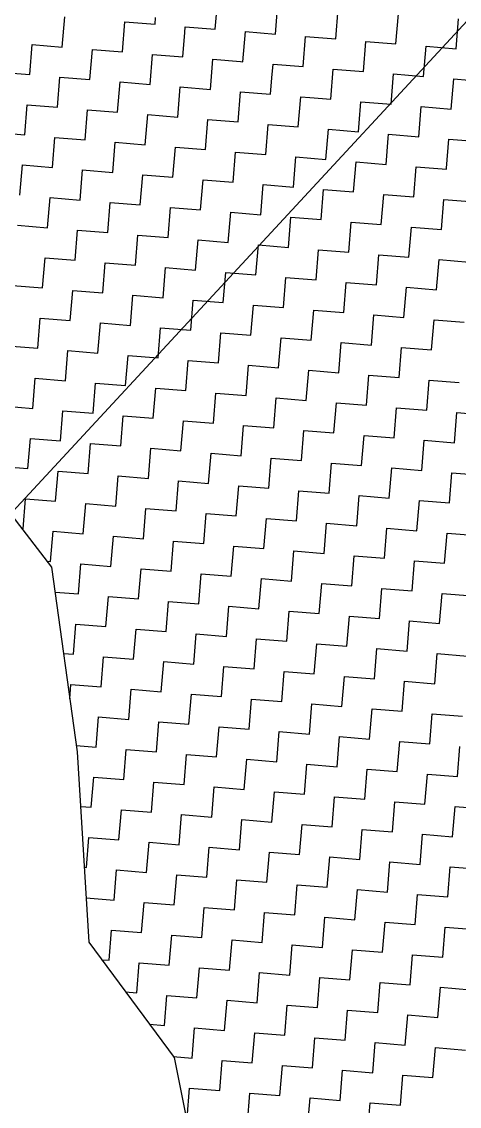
# Model space of a CAD drawing. Header units: metres. Extents: x 286589 to 288713, y 2001360 to 2004418.
# Drawn here: x 288122.5 to 288198.4, y 2003074.3 to 2003262.2 of the extents above; entities that cross this region are included whole.
import ezdxf

# ---------------------------------------------------------------- set-up
doc = ezdxf.new("R2010")
doc.units = ezdxf.units.M
doc.header["$MEASUREMENT"] = 0
doc.layers.add('POLY_HATCH', color=12, linetype='Continuous')
doc.layers.add('POLY_PARCEL', color=6, linetype='Continuous')

msp = doc.modelspace()

# ---------------------------------------------------------------- linework, layer by layer
at = {"layer": 'POLY_HATCH', "linetype": 'Continuous'}
for p, q in [((288156.07, 2003260.94), (288156.5, 2003266.15)), ((288166.51, 2003260.09), (288166.93, 2003265.3)), ((288129.56, 2003257.84), (288129.98, 2003263.06)), ((288145.64, 2003261.79), (288145.73, 2003262.96)), ((288176.94, 2003259.24), (288177.37, 2003264.45)), ((288187.38, 2003258.38), (288187.81, 2003263.6)), ((288139.99, 2003256.99), (288140.42, 2003262.21)), ((288140.42, 2003262.21), (288145.64, 2003261.79)), ((288150.77, 2003260.35), (288150.85, 2003261.36)), ((288150.85, 2003261.36), (288156.07, 2003260.94)), ((288197.82, 2003257.53), (288198.24, 2003262.75)), ((288150.43, 2003256.14), (288150.77, 2003260.35)), ((288160.86, 2003255.29), (288161.29, 2003260.51)), ((288161.29, 2003260.51), (288166.51, 2003260.09)), ((288171.3, 2003254.44), (288171.73, 2003259.66)), ((288171.73, 2003259.66), (288176.94, 2003259.24)), ((288123.91, 2003253.05), (288124.34, 2003258.27)), ((288124.34, 2003258.27), (288129.56, 2003257.84)), ((288134.35, 2003252.2), (288134.77, 2003257.42)), ((288134.77, 2003257.42), (288139.99, 2003256.99)), ((288181.74, 2003253.59), (288182.16, 2003258.81)), ((288182.16, 2003258.81), (288187.38, 2003258.38)), ((288192.17, 2003252.74), (288192.6, 2003257.96)), ((288192.6, 2003257.96), (288197.82, 2003257.53)), ((288144.79, 2003251.35), (288145.21, 2003256.57)), ((288145.21, 2003256.57), (288150.43, 2003256.14)), ((288155.22, 2003250.5), (288155.65, 2003255.72)), ((288155.65, 2003255.72), (288160.45, 2003255.33)), ((288160.45, 2003255.33), (288160.86, 2003255.29)), ((288165.89, 2003252.51), (288166.08, 2003254.87)), ((288166.08, 2003254.87), (288171.3, 2003254.44)), ((288176.09, 2003248.8), (288176.52, 2003254.02)), ((288176.52, 2003254.02), (288181.74, 2003253.59)), ((288118.69, 2003253.48), (288123.91, 2003253.05)), ((288128.71, 2003247.41), (288129.13, 2003252.63)), ((288129.13, 2003252.63), (288134.35, 2003252.2)), ((288139.14, 2003246.56), (288139.57, 2003251.78)), ((288139.57, 2003251.78), (288144.79, 2003251.35)), ((288165.66, 2003249.65), (288165.89, 2003252.51)), ((288186.53, 2003247.95), (288186.96, 2003253.17)), ((288186.96, 2003253.17), (288192.17, 2003252.74)), ((288196.97, 2003247.1), (288197.39, 2003252.32)), ((288197.39, 2003252.32), (288202.61, 2003251.89)), ((288149.58, 2003245.71), (288150, 2003250.93)), ((288150, 2003250.93), (288155.22, 2003250.5)), ((288160.01, 2003244.86), (288160.44, 2003250.07)), ((288160.44, 2003250.07), (288165.66, 2003249.65)), ((288170.45, 2003244.01), (288170.88, 2003249.22)), ((288170.88, 2003249.22), (288172.47, 2003249.09)), ((288172.47, 2003249.09), (288176.09, 2003248.8)), ((288181.01, 2003244.67), (288181.31, 2003248.37)), ((288181.31, 2003248.37), (288186.53, 2003247.95)), ((288123.06, 2003242.62), (288123.49, 2003247.83)), ((288123.49, 2003247.83), (288128.71, 2003247.41)), ((288133.5, 2003241.77), (288133.92, 2003246.98)), ((288133.92, 2003246.98), (288139.14, 2003246.56)), ((288143.93, 2003240.91), (288144.36, 2003246.13)), ((288144.36, 2003246.13), (288149.58, 2003245.71)), ((288191.32, 2003242.3), (288191.75, 2003247.52)), ((288191.75, 2003247.52), (288196.97, 2003247.1)), ((288154.37, 2003240.06), (288154.8, 2003245.28)), ((288154.8, 2003245.28), (288160.01, 2003244.86)), ((288164.81, 2003239.21), (288165.23, 2003244.43)), ((288165.23, 2003244.43), (288170.45, 2003244.01)), ((288180.89, 2003243.16), (288181.01, 2003244.67)), ((288117.84, 2003243.04), (288123.06, 2003242.62)), ((288175.24, 2003238.36), (288175.67, 2003243.58)), ((288175.67, 2003243.58), (288180.89, 2003243.16)), ((288186.05, 2003242.05), (288186.1, 2003242.73)), ((288186.1, 2003242.73), (288191.32, 2003242.3)), ((288127.85, 2003236.97), (288128.28, 2003242.19)), ((288128.28, 2003242.19), (288133.5, 2003241.77)), ((288138.29, 2003236.12), (288138.72, 2003241.34)), ((288138.72, 2003241.34), (288143.93, 2003240.91)), ((288148.73, 2003235.27), (288149.15, 2003240.49)), ((288149.15, 2003240.49), (288154.37, 2003240.06)), ((288185.68, 2003237.51), (288186.05, 2003242.05)), ((288196.13, 2003236.83), (288196.54, 2003241.88)), ((288196.54, 2003241.88), (288201.76, 2003241.45)), ((288159.16, 2003234.42), (288159.59, 2003239.64)), ((288159.59, 2003239.64), (288164.81, 2003239.21)), ((288169.6, 2003233.57), (288170.02, 2003238.79)), ((288170.02, 2003238.79), (288175.24, 2003238.36)), ((288122.21, 2003232.18), (288122.64, 2003237.4)), ((288122.64, 2003237.4), (288127.85, 2003236.97)), ((288180.04, 2003232.72), (288180.46, 2003237.94)), ((288180.46, 2003237.94), (288185.68, 2003237.51)), ((288190.47, 2003231.87), (288190.9, 2003237.09)), ((288190.9, 2003237.09), (288196.12, 2003236.66)), ((288196.12, 2003236.66), (288196.13, 2003236.83)), ((288132.65, 2003231.33), (288133.07, 2003236.55)), ((288133.07, 2003236.55), (288138.29, 2003236.12)), ((288143.08, 2003230.48), (288143.51, 2003235.7)), ((288143.51, 2003235.7), (288148.73, 2003235.27)), ((288153.52, 2003229.63), (288153.95, 2003234.85)), ((288153.95, 2003234.85), (288159.16, 2003234.42)), ((288163.96, 2003228.78), (288164.38, 2003234)), ((288164.38, 2003234), (288169.6, 2003233.57)), ((288174.39, 2003227.93), (288174.82, 2003233.14)), ((288174.82, 2003233.14), (288180.04, 2003232.72)), ((288127, 2003226.54), (288127.43, 2003231.75)), ((288127.43, 2003231.75), (288132.65, 2003231.33)), ((288184.83, 2003227.08), (288185.25, 2003232.29)), ((288185.25, 2003232.29), (288190.47, 2003231.87)), ((288195.26, 2003226.23), (288195.69, 2003231.44)), ((288195.69, 2003231.44), (288200.91, 2003231.02)), ((288137.44, 2003225.69), (288137.87, 2003230.9)), ((288137.87, 2003230.9), (288143.08, 2003230.48)), ((288147.88, 2003224.84), (288148.3, 2003230.05)), ((288148.3, 2003230.05), (288153.52, 2003229.63)), ((288158.31, 2003223.98), (288158.74, 2003229.2)), ((288158.74, 2003229.2), (288163.96, 2003228.78)), ((288168.75, 2003223.13), (288169.17, 2003228.35)), ((288169.17, 2003228.35), (288174.39, 2003227.93)), ((288179.19, 2003222.28), (288179.61, 2003227.5)), ((288179.61, 2003227.5), (288184.83, 2003227.08)), ((288121.79, 2003226.96), (288127, 2003226.54)), ((288131.8, 2003220.89), (288132.22, 2003226.11)), ((288132.22, 2003226.11), (288137.44, 2003225.69)), ((288189.62, 2003221.43), (288190.05, 2003226.65)), ((288190.05, 2003226.65), (288195.26, 2003226.23)), ((288142.23, 2003220.04), (288142.66, 2003225.26)), ((288142.66, 2003225.26), (288147.88, 2003224.84)), ((288152.67, 2003219.19), (288153.09, 2003224.41)), ((288153.09, 2003224.41), (288158.31, 2003223.98)), ((288163.11, 2003218.34), (288163.53, 2003223.56)), ((288163.53, 2003223.56), (288168.75, 2003223.13)), ((288173.54, 2003217.49), (288173.97, 2003222.71)), ((288173.97, 2003222.71), (288179.19, 2003222.28)), ((288183.98, 2003216.64), (288184.4, 2003221.86)), ((288184.4, 2003221.86), (288189.62, 2003221.43)), ((288126.15, 2003216.1), (288126.58, 2003221.32)), ((288126.58, 2003221.32), (288131.8, 2003220.89)), ((288136.59, 2003215.25), (288137.01, 2003220.47)), ((288137.01, 2003220.47), (288142.23, 2003220.04)), ((288194.41, 2003215.79), (288194.84, 2003221.01)), ((288194.84, 2003221.01), (288200.06, 2003220.58)), ((288147.03, 2003214.4), (288147.45, 2003219.62)), ((288147.45, 2003219.62), (288152.67, 2003219.19)), ((288157.46, 2003213.55), (288157.89, 2003218.77)), ((288157.89, 2003218.77), (288163.11, 2003218.34)), ((288167.9, 2003212.7), (288168.32, 2003217.92)), ((288168.32, 2003217.92), (288173.54, 2003217.49)), ((288120.94, 2003216.53), (288126.15, 2003216.1)), ((288178.33, 2003211.85), (288178.76, 2003217.06)), ((288178.76, 2003217.06), (288183.98, 2003216.64)), ((288188.77, 2003211), (288189.2, 2003216.21)), ((288189.2, 2003216.21), (288194.41, 2003215.79)), ((288130.95, 2003210.46), (288131.37, 2003215.67)), ((288131.37, 2003215.67), (288136.59, 2003215.25)), ((288141.38, 2003209.61), (288141.81, 2003214.82)), ((288141.81, 2003214.82), (288147.03, 2003214.4)), ((288151.82, 2003208.76), (288152.24, 2003213.97)), ((288152.24, 2003213.97), (288157.46, 2003213.55)), ((288162.25, 2003207.9), (288162.68, 2003213.12)), ((288162.68, 2003213.12), (288167.9, 2003212.7)), ((288172.69, 2003207.05), (288173.12, 2003212.27)), ((288173.12, 2003212.27), (288178.33, 2003211.85)), ((288125.3, 2003205.66), (288125.73, 2003210.88)), ((288125.73, 2003210.88), (288130.95, 2003210.46)), ((288183.13, 2003206.2), (288183.55, 2003211.42)), ((288183.55, 2003211.42), (288188.77, 2003211)), ((288193.56, 2003205.35), (288193.99, 2003210.57)), ((288193.99, 2003210.57), (288199.21, 2003210.15)), ((288135.74, 2003204.81), (288136.16, 2003210.03)), ((288136.16, 2003210.03), (288141.38, 2003209.61)), ((288146.18, 2003203.96), (288146.6, 2003209.18)), ((288146.6, 2003209.18), (288151.82, 2003208.76)), ((288156.61, 2003203.11), (288157.04, 2003208.33)), ((288157.04, 2003208.33), (288162.25, 2003207.9)), ((288167.05, 2003202.26), (288167.47, 2003207.48)), ((288167.47, 2003207.48), (288172.69, 2003207.05)), ((288177.48, 2003201.41), (288177.91, 2003206.63)), ((288177.91, 2003206.63), (288183.13, 2003206.2)), ((288120.08, 2003206.09), (288125.3, 2003205.66)), ((288130.1, 2003200.02), (288130.52, 2003205.24)), ((288130.52, 2003205.24), (288135.74, 2003204.81)), ((288187.92, 2003200.56), (288188.35, 2003205.78)), ((288188.35, 2003205.78), (288193.56, 2003205.35)), ((288140.53, 2003199.17), (288140.96, 2003204.39)), ((288140.96, 2003204.39), (288146.18, 2003203.96)), ((288150.97, 2003198.32), (288151.39, 2003203.54)), ((288151.39, 2003203.54), (288156.61, 2003203.11)), ((288161.4, 2003197.47), (288161.83, 2003202.69)), ((288161.83, 2003202.69), (288167.05, 2003202.26)), ((288171.84, 2003196.62), (288172.27, 2003201.84)), ((288172.27, 2003201.84), (288177.48, 2003201.41)), ((288182.28, 2003195.77), (288182.7, 2003200.99)), ((288182.7, 2003200.99), (288187.92, 2003200.56)), ((288124.45, 2003195.23), (288124.88, 2003200.45)), ((288124.88, 2003200.45), (288130.1, 2003200.02)), ((288134.89, 2003194.38), (288135.31, 2003199.6)), ((288135.31, 2003199.6), (288140.53, 2003199.17)), ((288192.71, 2003194.92), (288193.14, 2003200.13)), ((288193.14, 2003200.13), (288198.36, 2003199.71)), ((288145.32, 2003193.53), (288145.75, 2003198.74)), ((288145.75, 2003198.74), (288150.97, 2003198.32)), ((288155.76, 2003192.68), (288156.19, 2003197.89)), ((288156.19, 2003197.89), (288161.4, 2003197.47)), ((288119.23, 2003195.65), (288124.45, 2003195.23)), ((288166.2, 2003191.83), (288166.62, 2003197.04)), ((288166.62, 2003197.04), (288171.84, 2003196.62)), ((288176.63, 2003190.97), (288177.06, 2003196.19)), ((288177.06, 2003196.19), (288182.28, 2003195.77)), ((288187.07, 2003190.12), (288187.49, 2003195.34)), ((288187.49, 2003195.34), (288192.71, 2003194.92)), ((288129.24, 2003189.58), (288129.67, 2003194.8)), ((288129.67, 2003194.8), (288134.89, 2003194.38)), ((288139.68, 2003188.73), (288140.11, 2003193.95)), ((288140.11, 2003193.95), (288145.32, 2003193.53)), ((288197.51, 2003189.27), (288197.93, 2003194.49)), ((288197.93, 2003194.49), (288203.15, 2003194.07)), ((288150.12, 2003187.88), (288150.54, 2003193.1)), ((288150.54, 2003193.1), (288155.76, 2003192.68)), ((288160.55, 2003187.03), (288160.98, 2003192.25)), ((288160.98, 2003192.25), (288166.2, 2003191.83)), ((288123.6, 2003184.79), (288124.03, 2003190.01)), ((288124.03, 2003190.01), (288129.24, 2003189.58)), ((288170.99, 2003186.18), (288171.41, 2003191.4)), ((288171.41, 2003191.4), (288176.63, 2003190.97)), ((288181.43, 2003185.33), (288181.85, 2003190.55)), ((288181.85, 2003190.55), (288187.07, 2003190.12)), ((288191.86, 2003184.48), (288192.29, 2003189.7)), ((288192.29, 2003189.7), (288197.51, 2003189.27)), ((288134.04, 2003183.94), (288134.46, 2003189.16)), ((288134.46, 2003189.16), (288139.68, 2003188.73)), ((288144.47, 2003183.09), (288144.9, 2003188.31)), ((288144.9, 2003188.31), (288150.12, 2003187.88)), ((288154.91, 2003182.24), (288155.34, 2003187.46)), ((288155.34, 2003187.46), (288160.55, 2003187.03)), ((288165.35, 2003181.39), (288165.77, 2003186.61)), ((288165.77, 2003186.61), (288170.99, 2003186.18)), ((288118.38, 2003185.22), (288123.6, 2003184.79)), ((288128.39, 2003179.15), (288128.82, 2003184.37)), ((288128.82, 2003184.37), (288134.04, 2003183.94)), ((288175.78, 2003180.54), (288176.21, 2003185.76)), ((288176.21, 2003185.76), (288181.43, 2003185.33)), ((288186.22, 2003179.69), (288186.64, 2003184.91)), ((288186.64, 2003184.91), (288191.86, 2003184.48)), ((288196.65, 2003178.84), (288197.08, 2003184.06)), ((288197.08, 2003184.06), (288202.3, 2003183.63)), ((288138.83, 2003178.3), (288139.26, 2003183.52)), ((288139.26, 2003183.52), (288144.47, 2003183.09)), ((288149.27, 2003177.45), (288149.69, 2003182.66)), ((288149.69, 2003182.66), (288154.91, 2003182.24)), ((288159.7, 2003176.6), (288160.13, 2003181.81)), ((288160.13, 2003181.81), (288165.35, 2003181.39)), ((288170.14, 2003175.75), (288170.56, 2003180.96)), ((288170.56, 2003180.96), (288175.78, 2003180.54)), ((288122.75, 2003174.36), (288123.18, 2003179.57)), ((288123.18, 2003179.57), (288128.39, 2003179.15)), ((288133.19, 2003173.5), (288133.61, 2003178.72)), ((288133.61, 2003178.72), (288138.83, 2003178.3)), ((288180.58, 2003174.89), (288181, 2003180.11)), ((288181, 2003180.11), (288186.22, 2003179.69)), ((288191.01, 2003174.04), (288191.44, 2003179.26)), ((288191.44, 2003179.26), (288196.65, 2003178.84)), ((288143.62, 2003172.65), (288144.05, 2003177.87)), ((288144.05, 2003177.87), (288149.27, 2003177.45)), ((288154.06, 2003171.8), (288154.48, 2003177.02)), ((288154.48, 2003177.02), (288159.7, 2003176.6)), ((288164.5, 2003170.95), (288164.92, 2003176.17)), ((288164.92, 2003176.17), (288170.14, 2003175.75)), ((288174.93, 2003170.1), (288175.36, 2003175.32)), ((288175.36, 2003175.32), (288180.58, 2003174.89)), ((288122.58, 2003174.37), (288122.75, 2003174.36)), ((288127.54, 2003168.71), (288127.97, 2003173.93)), ((288127.97, 2003173.93), (288133.19, 2003173.5)), ((288137.98, 2003167.86), (288138.41, 2003173.08)), ((288138.41, 2003173.08), (288143.62, 2003172.65)), ((288185.37, 2003169.25), (288185.79, 2003174.47)), ((288185.79, 2003174.47), (288191.01, 2003174.04)), ((288195.8, 2003168.4), (288196.23, 2003173.62)), ((288196.23, 2003173.62), (288201.45, 2003173.19)), ((288148.42, 2003167.01), (288148.84, 2003172.23)), ((288148.84, 2003172.23), (288154.06, 2003171.8)), ((288158.85, 2003166.16), (288159.28, 2003171.38)), ((288159.28, 2003171.38), (288164.5, 2003170.95)), ((288169.29, 2003165.31), (288169.71, 2003170.53)), ((288169.71, 2003170.53), (288174.93, 2003170.1)), ((288179.72, 2003164.46), (288180.15, 2003169.68)), ((288180.15, 2003169.68), (288185.37, 2003169.25)), ((288126.9, 2003168.76), (288127.54, 2003168.71)), ((288132.34, 2003163.07), (288132.76, 2003168.29)), ((288132.76, 2003168.29), (288137.98, 2003167.86)), ((288142.77, 2003162.22), (288143.2, 2003167.44)), ((288143.2, 2003167.44), (288148.42, 2003167.01)), ((288190.16, 2003163.61), (288190.59, 2003168.83)), ((288190.59, 2003168.83), (288195.8, 2003168.4)), ((288153.21, 2003161.37), (288153.63, 2003166.59)), ((288153.63, 2003166.59), (288158.85, 2003166.16)), ((288163.64, 2003160.52), (288164.07, 2003165.73)), ((288164.07, 2003165.73), (288169.29, 2003165.31)), ((288128.3, 2003163.4), (288132.34, 2003163.07)), ((288174.08, 2003159.67), (288174.51, 2003164.88)), ((288174.51, 2003164.88), (288179.72, 2003164.46)), ((288184.52, 2003158.82), (288184.94, 2003164.03)), ((288184.94, 2003164.03), (288190.16, 2003163.61)), ((288137.13, 2003157.43), (288137.55, 2003162.64)), ((288137.55, 2003162.64), (288142.77, 2003162.22)), ((288147.57, 2003156.57), (288147.99, 2003161.79)), ((288147.99, 2003161.79), (288153.21, 2003161.37)), ((288194.95, 2003157.96), (288195.38, 2003163.18)), ((288195.38, 2003163.18), (288200.6, 2003162.76)), ((288158, 2003155.72), (288158.43, 2003160.94)), ((288158.43, 2003160.94), (288163.64, 2003160.52)), ((288168.44, 2003154.87), (288168.86, 2003160.09)), ((288168.86, 2003160.09), (288174.08, 2003159.67)), ((288131.49, 2003152.63), (288131.91, 2003157.85)), ((288131.91, 2003157.85), (288137.13, 2003157.43)), ((288178.87, 2003154.02), (288179.3, 2003159.24)), ((288179.3, 2003159.24), (288184.52, 2003158.82)), ((288189.31, 2003153.17), (288189.74, 2003158.39)), ((288189.74, 2003158.39), (288194.95, 2003157.96)), ((288141.92, 2003151.78), (288142.35, 2003157)), ((288142.35, 2003157), (288147.57, 2003156.57)), ((288152.36, 2003150.93), (288152.78, 2003156.15)), ((288152.78, 2003156.15), (288158, 2003155.72)), ((288162.79, 2003150.08), (288163.22, 2003155.3)), ((288163.22, 2003155.3), (288168.44, 2003154.87)), ((288173.23, 2003149.23), (288173.66, 2003154.45)), ((288173.66, 2003154.45), (288178.87, 2003154.02)), ((288129.77, 2003152.77), (288131.49, 2003152.63)), ((288136.28, 2003146.99), (288136.7, 2003152.21)), ((288136.7, 2003152.21), (288141.92, 2003151.78)), ((288183.67, 2003148.38), (288184.09, 2003153.6)), ((288184.09, 2003153.6), (288189.31, 2003153.17)), ((288194.1, 2003147.53), (288194.53, 2003152.75)), ((288194.53, 2003152.75), (288199.75, 2003152.32)), ((288146.71, 2003146.14), (288147.14, 2003151.36)), ((288147.14, 2003151.36), (288152.36, 2003150.93)), ((288157.15, 2003145.29), (288157.58, 2003150.51)), ((288157.58, 2003150.51), (288162.79, 2003150.08)), ((288167.59, 2003144.44), (288168.01, 2003149.66)), ((288168.01, 2003149.66), (288173.23, 2003149.23)), ((288178.02, 2003143.59), (288178.45, 2003148.8)), ((288178.45, 2003148.8), (288183.67, 2003148.38)), ((288130.86, 2003144.93), (288131.06, 2003147.41)), ((288131.06, 2003147.41), (288136.28, 2003146.99)), ((288141.07, 2003141.35), (288141.5, 2003146.56)), ((288141.5, 2003146.56), (288146.71, 2003146.14)), ((288188.46, 2003142.74), (288188.88, 2003147.95)), ((288188.88, 2003147.95), (288194.1, 2003147.53)), ((288151.51, 2003140.49), (288151.93, 2003145.71)), ((288151.93, 2003145.71), (288157.15, 2003145.29)), ((288161.94, 2003139.64), (288162.37, 2003144.86)), ((288162.37, 2003144.86), (288167.59, 2003144.44)), ((288172.38, 2003138.79), (288172.81, 2003144.01)), ((288172.81, 2003144.01), (288178.02, 2003143.59)), ((288182.82, 2003137.94), (288183.24, 2003143.16)), ((288183.24, 2003143.16), (288188.46, 2003142.74)), ((288135.43, 2003136.55), (288135.85, 2003141.77)), ((288135.85, 2003141.77), (288141.07, 2003141.35)), ((288145.86, 2003135.7), (288146.29, 2003140.92)), ((288146.29, 2003140.92), (288151.51, 2003140.49)), ((288193.25, 2003137.09), (288193.68, 2003142.31)), ((288193.68, 2003142.31), (288198.9, 2003141.88)), ((288156.3, 2003134.85), (288156.73, 2003140.07)), ((288156.73, 2003140.07), (288161.94, 2003139.64)), ((288166.74, 2003134), (288167.16, 2003139.22)), ((288167.16, 2003139.22), (288172.38, 2003138.79)), ((288177.17, 2003133.15), (288177.6, 2003138.37)), ((288177.6, 2003138.37), (288182.82, 2003137.94)), ((288187.61, 2003132.3), (288188.03, 2003137.52)), ((288188.03, 2003137.52), (288193.25, 2003137.09)), ((288131.98, 2003136.83), (288135.43, 2003136.55)), ((288140.22, 2003130.91), (288140.65, 2003136.13)), ((288140.65, 2003136.13), (288145.86, 2003135.7)), ((288150.66, 2003130.06), (288151.08, 2003135.28)), ((288151.08, 2003135.28), (288156.3, 2003134.85)), ((288198.04, 2003131.45), (288198.47, 2003136.67)), ((288161.09, 2003129.21), (288161.52, 2003134.43)), ((288161.52, 2003134.43), (288166.74, 2003134)), ((288171.53, 2003128.36), (288171.95, 2003133.58)), ((288171.95, 2003133.58), (288177.17, 2003133.15)), ((288134.58, 2003126.12), (288135, 2003131.33)), ((288135, 2003131.33), (288140.22, 2003130.91)), ((288181.97, 2003127.51), (288182.39, 2003132.72)), ((288182.39, 2003132.72), (288187.61, 2003132.3)), ((288192.4, 2003126.66), (288192.83, 2003131.87)), ((288192.83, 2003131.87), (288198.04, 2003131.45)), ((288145.01, 2003125.27), (288145.44, 2003130.48)), ((288145.44, 2003130.48), (288150.66, 2003130.06)), ((288155.45, 2003124.42), (288155.87, 2003129.63)), ((288155.87, 2003129.63), (288161.09, 2003129.21)), ((288165.89, 2003123.56), (288166.31, 2003128.78)), ((288166.31, 2003128.78), (288171.53, 2003128.36)), ((288176.32, 2003122.71), (288176.75, 2003127.93)), ((288176.75, 2003127.93), (288181.97, 2003127.51)), ((288132.71, 2003126.27), (288134.58, 2003126.12)), ((288186.76, 2003121.86), (288187.18, 2003127.08)), ((288187.18, 2003127.08), (288192.4, 2003126.66)), ((288197.19, 2003121.01), (288197.62, 2003126.23)), ((288197.62, 2003126.23), (288202.84, 2003125.81)), ((288139.37, 2003120.47), (288139.8, 2003125.69)), ((288139.8, 2003125.69), (288145.01, 2003125.27)), ((288149.81, 2003119.62), (288150.23, 2003124.84)), ((288150.23, 2003124.84), (288155.45, 2003124.42)), ((288160.24, 2003118.77), (288160.67, 2003123.99)), ((288160.67, 2003123.99), (288165.89, 2003123.56)), ((288170.68, 2003117.92), (288171.1, 2003123.14)), ((288171.1, 2003123.14), (288176.32, 2003122.71)), ((288181.11, 2003117.07), (288181.54, 2003122.29)), ((288181.54, 2003122.29), (288186.76, 2003121.86)), ((288133.73, 2003115.68), (288134.15, 2003120.9)), ((288134.15, 2003120.9), (288139.37, 2003120.47)), ((288191.55, 2003116.22), (288191.98, 2003121.44)), ((288191.98, 2003121.44), (288197.19, 2003121.01)), ((288144.16, 2003114.83), (288144.59, 2003120.05)), ((288144.59, 2003120.05), (288149.81, 2003119.62)), ((288154.6, 2003113.98), (288155.02, 2003119.2)), ((288155.02, 2003119.2), (288160.24, 2003118.77)), ((288165.03, 2003113.13), (288165.46, 2003118.35)), ((288165.46, 2003118.35), (288170.68, 2003117.92)), ((288175.47, 2003112.28), (288175.9, 2003117.5)), ((288175.9, 2003117.5), (288181.11, 2003117.07)), ((288185.91, 2003111.43), (288186.33, 2003116.65)), ((288186.33, 2003116.65), (288191.55, 2003116.22)), ((288133.35, 2003115.71), (288133.73, 2003115.68)), ((288138.52, 2003110.04), (288138.94, 2003115.26)), ((288138.94, 2003115.26), (288144.16, 2003114.83)), ((288196.34, 2003110.58), (288196.77, 2003115.79)), ((288196.77, 2003115.79), (288201.99, 2003115.37)), ((288148.96, 2003109.19), (288149.38, 2003114.4)), ((288149.38, 2003114.4), (288154.6, 2003113.98)), ((288159.39, 2003108.34), (288159.82, 2003113.55)), ((288159.82, 2003113.55), (288165.03, 2003113.13)), ((288169.83, 2003107.48), (288170.25, 2003112.7)), ((288170.25, 2003112.7), (288175.47, 2003112.28)), ((288180.26, 2003106.63), (288180.69, 2003111.85)), ((288180.69, 2003111.85), (288185.91, 2003111.43)), ((288190.7, 2003105.78), (288191.13, 2003111)), ((288191.13, 2003111), (288196.34, 2003110.58)), ((288133.67, 2003110.43), (288138.52, 2003110.04)), ((288143.31, 2003104.39), (288143.74, 2003109.61)), ((288143.74, 2003109.61), (288148.96, 2003109.19)), ((288153.75, 2003103.54), (288154.17, 2003108.76)), ((288154.17, 2003108.76), (288159.39, 2003108.34)), ((288164.18, 2003102.69), (288164.61, 2003107.91)), ((288164.61, 2003107.91), (288169.83, 2003107.48)), ((288174.62, 2003101.84), (288175.05, 2003107.06)), ((288175.05, 2003107.06), (288180.26, 2003106.63)), ((288185.06, 2003100.99), (288185.48, 2003106.21)), ((288185.48, 2003106.21), (288190.7, 2003105.78)), ((288195.49, 2003100.14), (288195.92, 2003105.36)), ((288195.92, 2003105.36), (288201.14, 2003104.93)), ((288137.67, 2003099.6), (288138.09, 2003104.82)), ((288138.09, 2003104.82), (288143.31, 2003104.39)), ((288148.1, 2003098.75), (288148.53, 2003103.97)), ((288148.53, 2003103.97), (288153.75, 2003103.54)), ((288158.54, 2003097.9), (288158.97, 2003103.12)), ((288158.97, 2003103.12), (288164.18, 2003102.69)), ((288168.98, 2003097.05), (288169.4, 2003102.27)), ((288169.4, 2003102.27), (288174.62, 2003101.84)), ((288179.41, 2003096.2), (288179.84, 2003101.42)), ((288179.84, 2003101.42), (288185.06, 2003100.99)), ((288136.37, 2003099.71), (288137.67, 2003099.6)), ((288189.85, 2003095.35), (288190.27, 2003100.57)), ((288190.27, 2003100.57), (288195.49, 2003100.14)), ((288142.46, 2003093.96), (288142.89, 2003099.18)), ((288142.89, 2003099.18), (288148.1, 2003098.75)), ((288152.9, 2003093.11), (288153.32, 2003098.32)), ((288153.32, 2003098.32), (288158.54, 2003097.9)), ((288163.33, 2003092.26), (288163.76, 2003097.47)), ((288163.76, 2003097.47), (288168.98, 2003097.05)), ((288173.77, 2003091.41), (288174.2, 2003096.62)), ((288174.2, 2003096.62), (288179.41, 2003096.2)), ((288184.21, 2003090.55), (288184.63, 2003095.77)), ((288184.63, 2003095.77), (288189.85, 2003095.35)), ((288140.51, 2003094.12), (288142.46, 2003093.96)), ((288194.64, 2003089.7), (288195.07, 2003094.92)), ((288195.07, 2003094.92), (288200.29, 2003094.5)), ((288147.25, 2003088.31), (288147.68, 2003093.53)), ((288147.68, 2003093.53), (288152.9, 2003093.11)), ((288157.69, 2003087.46), (288158.12, 2003092.68)), ((288158.12, 2003092.68), (288163.33, 2003092.26)), ((288168.13, 2003086.61), (288168.55, 2003091.83)), ((288168.55, 2003091.83), (288173.77, 2003091.41)), ((288178.56, 2003085.76), (288178.99, 2003090.98)), ((288178.99, 2003090.98), (288184.21, 2003090.55)), ((288189, 2003084.91), (288189.42, 2003090.13)), ((288189.42, 2003090.13), (288194.64, 2003089.7)), ((288144.65, 2003088.53), (288147.25, 2003088.31)), ((288152.05, 2003082.67), (288152.47, 2003087.89)), ((288152.47, 2003087.89), (288157.69, 2003087.46)), ((288162.48, 2003081.82), (288162.91, 2003087.04)), ((288162.91, 2003087.04), (288168.13, 2003086.61)), ((288172.92, 2003080.97), (288173.34, 2003086.19)), ((288173.34, 2003086.19), (288178.56, 2003085.76)), ((288183.36, 2003080.12), (288183.78, 2003085.34)), ((288183.78, 2003085.34), (288189, 2003084.91)), ((288193.79, 2003079.27), (288194.22, 2003084.49)), ((288194.22, 2003084.49), (288199.43, 2003084.06)), ((288148.8, 2003082.94), (288152.05, 2003082.67)), ((288156.84, 2003077.03), (288157.26, 2003082.25)), ((288157.26, 2003082.25), (288162.48, 2003081.82)), ((288167.28, 2003076.18), (288167.7, 2003081.39)), ((288167.7, 2003081.39), (288172.92, 2003080.97)), ((288177.71, 2003075.33), (288178.14, 2003080.54)), ((288178.14, 2003080.54), (288183.36, 2003080.12)), ((288188.15, 2003074.48), (288188.57, 2003079.69)), ((288188.57, 2003079.69), (288193.79, 2003079.27)), ((288151.2, 2003072.23), (288151.62, 2003077.45)), ((288151.62, 2003077.45), (288156.84, 2003077.03)), ((288161.63, 2003071.38), (288162.06, 2003076.6)), ((288162.06, 2003076.6), (288167.28, 2003076.18)), ((288172.07, 2003070.53), (288172.49, 2003075.75)), ((288172.49, 2003075.75), (288177.71, 2003075.33)), ((288182.5, 2003069.68), (288182.93, 2003074.9)), ((288182.93, 2003074.9), (288188.15, 2003074.48))]:
    msp.add_line(p, q, dxfattribs=at)
at = {"layer": 'POLY_HATCH'}
for p, q in [((288106.49, 2003195.24), (288127.71, 2003167.72)), ((288127.71, 2003167.72), (288132.13, 2003135.7)), ((288132.13, 2003135.7), (288134.14, 2003102.72)), ((288134.14, 2003102.72), (288148.93, 2003082.75)), ((288148.93, 2003082.75), (288152.26, 2003066.07))]:
    msp.add_line(p, q, dxfattribs=at)
at = {"layer": 'POLY_PARCEL'}
msp.add_line((288120.22, 2003176.55), (288228.71, 2003293.73), dxfattribs=at)

doc.saveas('drawing.dxf')
